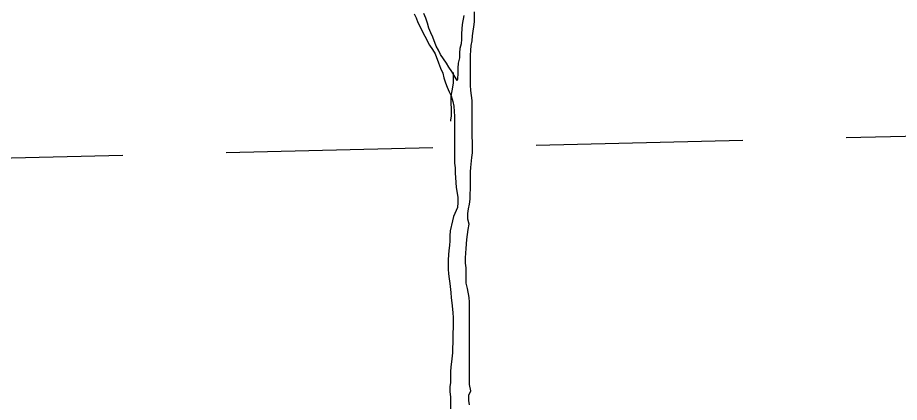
# Model space of a CAD drawing. Header units: metres. Extents: x 750563 to 756046, y 4495933 to 4497284.
# Drawn here: x 755707.609 to 755709.741, y 4496171.072 to 4496172.002 of the extents above; entities that cross this region are included whole.
import ezdxf

# ---------------------------------------------------------------- set-up
doc = ezdxf.new("R2010")
doc.units = ezdxf.units.M
doc.linetypes.add('kv_TRAZOS', pattern=[0.75, 0.5, -0.25])
doc.layers.add('00_DETALLES', color=7, linetype='Continuous', true_color=0xe0f0d1)
doc.layers.add('00TRAMA16', color=16, linetype='Continuous')

# ---------------------------------------------------------------- blocks, each defined once
blk = doc.blocks.new('Arbol21')
for points in [[(0.1404, 0.7749), (0.1354, 0.802), (0.1354, 0.8342), (0.1477, 0.8589), (0.1402, 0.8984), (0.1398, 1.3951), (0.1373, 1.4248), (0.1274, 1.4791), (0.1199, 1.5113), (0.1198, 1.6027), (0.1149, 1.6324), (0.1148, 1.6645), (0.1173, 1.6917), (0.1197, 1.7213), (0.1246, 1.7757), (0.1271, 1.8053), (0.132, 1.835), (0.1369, 1.8671), (0.1294, 1.8968), (0.1294, 1.9314), (0.1343, 1.961), (0.1393, 1.9882), (0.1442, 2.0179), (0.1441, 2.05), (0.1466, 2.0797), (0.1465, 2.1835), (0.1489, 2.2107), (0.1538, 2.27), (0.1587, 2.2996), (0.1587, 2.3639), (0.1562, 2.3985), (0.156, 2.6159), (0.151, 2.6456), (0.1485, 2.6752), (0.146, 2.7074), (0.1458, 2.8902), (0.1483, 2.9174), (0.1507, 2.9471), (0.1556, 2.9767), (0.1581, 3.0064), (0.163, 3.0336), (0.1655, 3.0608), (0.1704, 3.0904), (0.1703, 3.1522)], [(0.0644, 2.7369), (0.0471, 2.7666), (0.0323, 2.7913), (0.0149, 2.816), (0.0001, 2.8407), (-0.0172, 2.8678), (-0.0346, 2.8925), (-0.0469, 2.9197), (-0.0618, 2.9444), (-0.0816, 2.9988), (-0.094, 3.0235), (-0.1064, 3.0531), (-0.1138, 3.0828), (-0.1237, 3.1124), (-0.1361, 3.142)], [(0.1061, 3.1299), (0.0962, 3.0755), (0.0938, 3.0483), (0.0914, 3.0187), (0.0914, 2.9866), (0.0889, 2.9569), (0.0816, 2.9297), (0.0791, 2.9025), (0.0791, 2.8729), (0.0717, 2.8407), (0.0693, 2.8111), (0.0693, 2.779), (0.0669, 2.7468), (0.0644, 2.7369)], [(-0.1954, 3.1395), (-0.183, 3.1148), (-0.1731, 3.0876), (-0.131, 3.0037), (-0.1013, 2.9493), (-0.084, 2.9246), (-0.0667, 2.8975), (-0.0469, 2.8431), (-0.0345, 2.811), (-0.0221, 2.7813), (-0.0147, 2.7517), (-0.0048, 2.7221), (0.0052, 2.6949), (0.0175, 2.6677), (0.0299, 2.643), (0.0398, 2.6084), (0.0448, 2.5812), (0.0473, 2.5491), (0.0498, 2.5195), (0.0501, 2.2353), (0.0526, 2.2081), (0.0526, 2.176), (0.0551, 2.1488), (0.0601, 2.0895), (0.07, 2.0302), (0.07, 1.9981), (0.0676, 1.9684), (0.0429, 1.914), (0.038, 1.8868), (0.0233, 1.8275), (0.0208, 1.7978), (0.0208, 1.7657), (0.0184, 1.7385), (0.0159, 1.7089), (0.0111, 1.6545), (0.0111, 1.5952), (0.0136, 1.568), (0.0161, 1.5359), (0.0211, 1.5087), (0.0261, 1.4543), (0.0286, 1.4222), (0.0335, 1.3926), (0.0385, 1.3333), (0.041, 1.3011), (0.0411, 1.2394), (0.0386, 1.2122), (0.0387, 1.1479), (0.0363, 1.1207), (0.0363, 1.0886), (0.0314, 1.0342), (0.0265, 1.0046), (0.024, 0.9749), (0.0241, 0.9107), (0.0216, 0.8835), (0.0217, 0.8538), (0.0242, 0.8242), (0.0245, 0.5029)], [(0.0402, 2.7845), (0.0403, 2.7227), (0.0378, 2.6955), (0.028, 2.6411), (0.0281, 2.5225), (0.0257, 2.4953), (0.0257, 2.4904)]]:
    blk.add_lwpolyline(points)

msp = doc.modelspace()

# ---------------------------------------------------------------- linework, layer by layer
at = {"layer": '00TRAMA16', "linetype": 'kv_TRAZOS', "flags": 128}
msp.add_lwpolyline([(755711.61236, 4496171.76004), (755698.46819, 4496171.44172), (755687.74801, 4496171.58081), (755678.28017, 4496171.62718), (755674.83144, 4496171.77222)], dxfattribs=at)

# ---------------------------------------------------------------- block references
at = {"layer": '00_DETALLES', "xscale": 0.4000000000000057, "yscale": 0.4000000000000057, "zscale": 0.4000000000000057}
msp.add_blockref('Arbol21', (755708.64603, 4496170.75588), dxfattribs=at)

doc.saveas('drawing.dxf')
